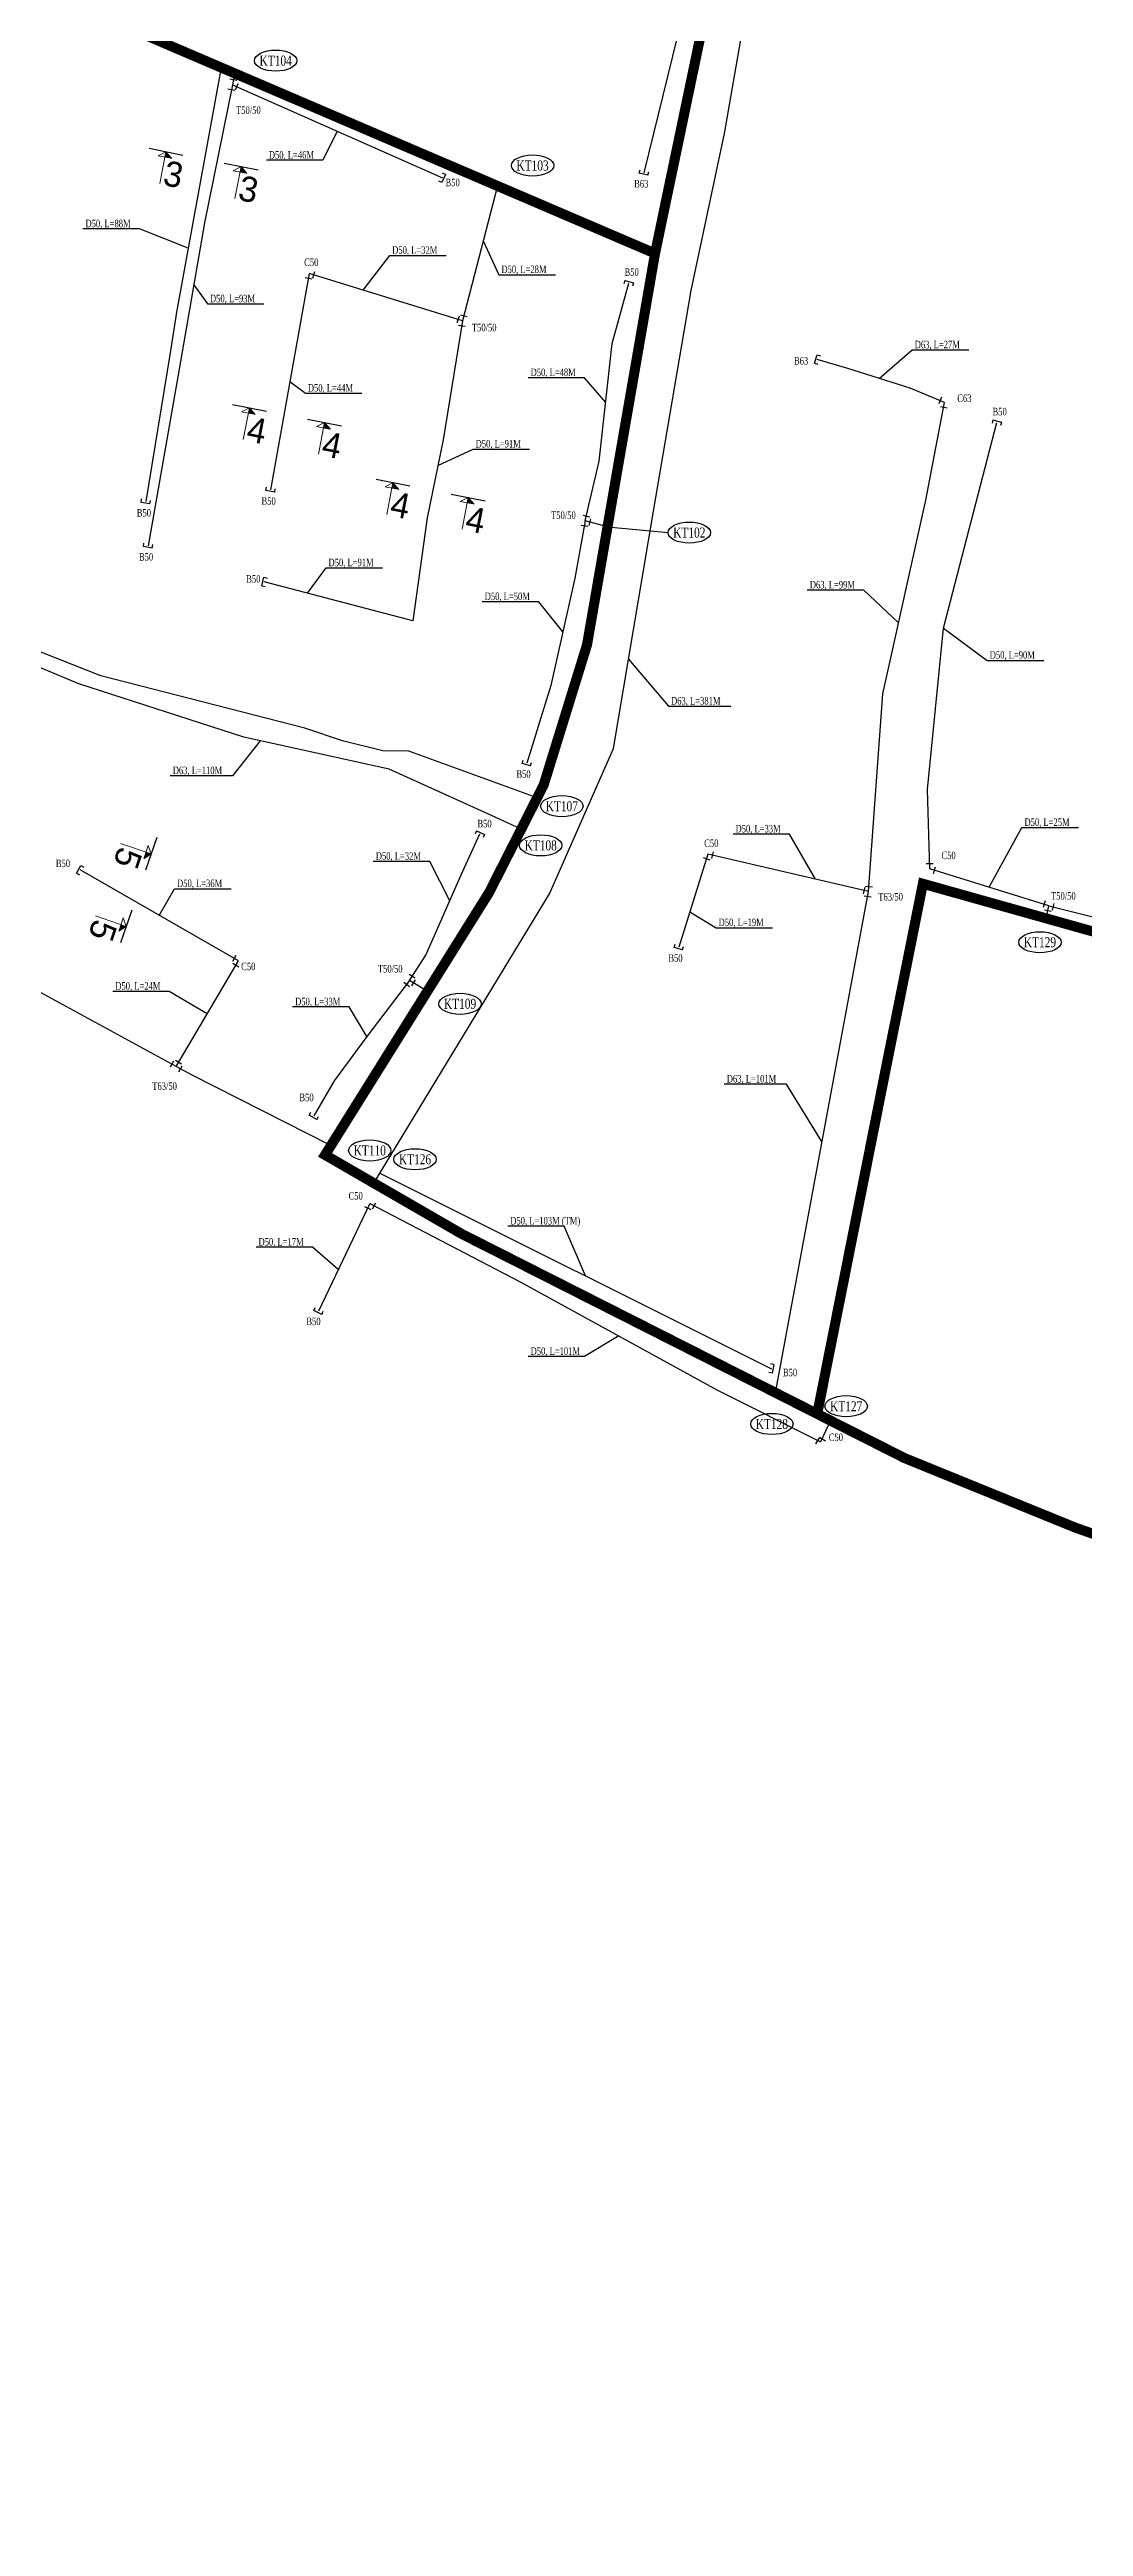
# Model space of a CAD drawing. Extents: x 549410 to 552487, y 2341005 to 2344743.
# Drawn here: x 550296.5 to 550502.3, y 2341345.3 to 2341838.2 of the extents above; entities that cross this region are included whole.
import ezdxf
from ezdxf.enums import TextEntityAlignment as Align

# ---------------------------------------------------------------- set-up
doc = ezdxf.new("R2010")
doc.units = 0
doc.header["$MEASUREMENT"] = 0
doc.linetypes.add('DASHED', pattern=[0.75, 0.5, -0.25])
for name, color, linetype in [('160', 5, 'DASHED'), ('225', 5, 'DASHED'), ('50', 2, 'Continuous'), ('63', 1, 'Continuous'), ('90', 5, 'DASHED'), ('ten dai khoi thuy', 210, 'Continuous'), ('Text D-L', 7, 'Continuous'), ('Text phu kien', 2, 'Continuous')]:
    doc.layers.add(name, color=color, linetype=linetype)
doc.layers.add('MC', color=7, linetype='Continuous', lineweight=13)
doc.styles.add('HH', font='VHHELS.TTF')
doc.styles.add('Text', font='vntimeh.shx', dxfattribs={"width": 0.75, "bigfont": 'vn.shx'})
doc.styles.add('TextNode', font='vntimeh1.shx', dxfattribs={"width": 0.7, "bigfont": 'vn.shx'})

# ---------------------------------------------------------------- blocks, each defined once
blk = doc.blocks.new('bit')
at = {"color": 3, "linetype": 'Continuous'}
for points in [[(-0.3, -0.88), (-0.3, 0.88)], [(-0.3, 0.88), (0.39, 0.88)], [(-0.3, -0.88), (0.39, -0.88)]]:
    blk.add_lwpolyline(points, dxfattribs=at)
blk = doc.blocks.new('pt')
at = {"color": 3, "linetype": 'Continuous'}
blk.add_line((0.96, -0.69), (0.96, 0.69), dxfattribs=at)
blk = doc.blocks.new('Daudai')
at = {"layer": 'ten dai khoi thuy', "color": 3}
blk.add_circle((0, 0), 0.75, dxfattribs=at)
blk = doc.blocks.new('Mc4-4')
at = {"layer": 'MC'}
for points in [[(-6.73, -0.75), (-8.13, 0.34), (-8.12, -0.76)], [(8.52, -0.75), (7.12, 0.34), (7.12, -0.76)]]:
    blk.add_hatch(color=256, dxfattribs=at).paths.add_polyline_path(points)
at = {"layer": '63'}
for points in [[(-11.56, 0.34), (-4.69, 0.34)], [(3.68, 0.34), (10.55, 0.34)]]:
    blk.add_lwpolyline(points, dxfattribs=at)
at = {"layer": 'MC'}
for p, q in [((-8.13, 0.34), (-9.52, -0.76)), ((-8.13, 0.34), (-8.11, -6.1)), ((-8.13, 0.34), (-6.73, -0.75)), ((7.12, 0.34), (5.72, -0.76)), ((7.12, 0.34), (7.13, -6.1)), ((7.12, 0.34), (8.52, -0.75)), ((-9.52, -0.76), (-6.92, -0.75)), ((5.72, -0.76), (8.32, -0.75))]:
    blk.add_line(p, q, dxfattribs=at)
at = {"style": 'HH'}
for p in [(-7.66, -6.28), (7.58, -6.28)]:
    blk.add_text('4', height=5, rotation=0.112, dxfattribs=at).set_placement(p)
blk = doc.blocks.new('Mc5-5')
at = {"layer": 'MC'}
for points in [[(-6.77, -0.84), (-8.17, 0.25), (-8.17, -0.85)], [(8.47, -0.84), (7.07, 0.25), (7.07, -0.85)]]:
    blk.add_hatch(color=256, dxfattribs=at).paths.add_polyline_path(points)
at = {"layer": '63'}
for points in [[(-11.61, 0.25), (-4.74, 0.25)], [(3.64, 0.25), (10.51, 0.25)]]:
    blk.add_lwpolyline(points, dxfattribs=at)
at = {"layer": 'MC'}
for p, q in [((-8.17, 0.25), (-9.57, -0.85)), ((-8.17, 0.25), (-8.16, -6.19)), ((-8.17, 0.25), (-6.77, -0.84)), ((7.07, 0.25), (5.68, -0.85)), ((7.07, 0.25), (7.08, -6.19)), ((7.07, 0.25), (8.47, -0.84)), ((-9.57, -0.85), (-6.96, -0.84)), ((5.68, -0.85), (8.28, -0.84))]:
    blk.add_line(p, q, dxfattribs=at)
at = {"style": 'HH'}
for p in [(-7.71, -6.37), (7.54, -6.37)]:
    blk.add_text('5', height=5, rotation=0.112, dxfattribs=at).set_placement(p)
blk = doc.blocks.new('Mc3-3')
at = {"layer": 'MC'}
for points in [[(-6.69, -0.88), (-8.09, 0.22), (-8.09, -0.88)], [(8.55, -0.88), (7.15, 0.22), (7.15, -0.88)]]:
    blk.add_hatch(color=256, dxfattribs=at).paths.add_polyline_path(points)
at = {"layer": '63'}
for points in [[(-11.53, 0.22), (-4.66, 0.22)], [(3.72, 0.22), (10.59, 0.22)]]:
    blk.add_lwpolyline(points, dxfattribs=at)
at = {"layer": 'MC'}
for p, q in [((-8.09, 0.22), (-9.49, -0.89)), ((-8.09, 0.22), (-8.08, -6.22)), ((-8.09, 0.22), (-6.69, -0.88)), ((7.15, 0.22), (5.76, -0.89)), ((7.15, 0.22), (7.17, -6.22)), ((7.15, 0.22), (8.55, -0.88)), ((-9.49, -0.89), (-6.88, -0.88)), ((5.76, -0.89), (8.36, -0.88))]:
    blk.add_line(p, q, dxfattribs=at)
at = {"style": 'HH'}
for p in [(-7.62, -6.41), (7.62, -6.41)]:
    blk.add_text('3', height=5, rotation=0.112, dxfattribs=at).set_placement(p)

msp = doc.modelspace()

# ---------------------------------------------------------------- linework, layer by layer
at = {"layer": '160', "color": 9, "ltscale": 10, "true_color": 0xafd9aa, "const_width": 2}
msp.add_lwpolyline([(550417, 2341797.6), (550302.28, 2341846.75), (550204.11, 2341887.24), (550094.84, 2341934.56), (549990.74, 2341985.81), (549907.44, 2342027.13), (549855.77, 2342052.81), (549740.43, 2342108.18)], dxfattribs=at)
at = {"layer": '225', "color": 6, "ltscale": 10, "const_width": 2}
msp.add_lwpolyline([(550617.71, 2342998.78), (550603.66, 2342910.97), (550595.31, 2342909.91), (550551.99, 2342633.97), (550526.62, 2342474.66), (550493.14, 2342274.73), (550470.06, 2342150.72), (550444.78, 2342005.74), (550448.98, 2341980.06), (550428.76, 2341853.87), (550417, 2341797.6)], dxfattribs=at)
at = {"layer": '225', "ltscale": 10, "const_width": 2}
msp.add_lwpolyline([(550417, 2341797.6), (550403.46, 2341719.7), (550394.84, 2341691.85), (550384.01, 2341670.5), (550351.34, 2341618.23), (550378.54, 2341602.51), (550466.63, 2341557.92), (550500.69, 2341544.05), (550539.18, 2341530.61), (550643.88, 2341498.67), (550845.6, 2341439.1), (550921.69, 2341415.53), (551048.03, 2341357.22), (551075.78, 2341346.33)], dxfattribs=at)
at = {"layer": '50'}
for points in [[(550330.69, 2341834.58), (550321.76, 2341785.92), (550320.5, 2341777.81), (550315.65, 2341748.22)], [(550332.89, 2341831.18), (550327.37, 2341803.68), (550322.33, 2341774.58), (550316.11, 2341739.44)], [(550333.34, 2341833.45), (550332.89, 2341831.18)], [(550332.89, 2341831.18), (550374.68, 2341812.64)], [(550385.62, 2341811.04), (550378.71, 2341784.2)], [(550348.2, 2341793.64), (550340.5, 2341750.56)], [(550378.71, 2341784.2), (550348.2, 2341793.64)], [(550403.12, 2341744.38), (550405.9, 2341756.24), (550408.47, 2341779.66), (550411.76, 2341791.72)], [(550378.71, 2341784.2), (550374.83, 2341760.51), (550371.69, 2341744.97), (550368.82, 2341724.53), (550339.24, 2341732.27)], [(550471.68, 2341675.18), (550471.21, 2341690.93), (550474.39, 2341723.03), (550485.02, 2341763.96)], [(550403.12, 2341744.38), (550401.06, 2341732.97), (550396.24, 2341711.65), (550391.49, 2341696.17)], [(550407.55, 2341743.23), (550403.12, 2341744.38)], [(550368.15, 2341652.95), (550371.39, 2341657.95), (550378.45, 2341673.94), (550382.15, 2341682.11)], [(550427.53, 2341678.1), (550421.74, 2341659.56)], [(550459.5, 2341670.63), (550427.53, 2341678.1)], [(550334.1, 2341656.85), (550302.59, 2341674.93)], [(550495.33, 2341667.82), (550471.68, 2341675.18)], [(550494.86, 2341665.29), (550495.33, 2341667.82)], [(550495.33, 2341667.82), (550519.83, 2341661.68)], [(550321.7, 2341635.81), (550334.1, 2341656.85)], [(550368.15, 2341652.95), (550359.67, 2341641.78), (550353.14, 2341632.96), (550349.08, 2341625.98)], [(550371.69, 2341650.79), (550368.15, 2341652.95)], [(550360.25, 2341608.56), (550350.01, 2341587.15)], [(550360.25, 2341608.56), (550390.16, 2341592.96), (550429.4, 2341571.45)], [(550451.94, 2341565.36), (550449.95, 2341561.13)]]:
    msp.add_lwpolyline(points, dxfattribs=at)
at = {"layer": '63', "color": 6}
for points in [[(550361.02, 2341612.64), (550396, 2341670.16), (550408.73, 2341699.09), (550416.72, 2341746.3), (550424.17, 2341790.23), (550430.85, 2341821.47), (550457.98, 2341977.31)], [(550431.87, 2341893.77), (550426.96, 2341864.51), (550421.4, 2341840.65), (550414.8, 2341813.66)], [(550474.63, 2341767.97), (550467.8, 2341770.8), (550455.35, 2341774.69), (550449.27, 2341776.5)], [(550393.55, 2341689.3), (550368, 2341698.56), (550362.84, 2341698.63), (550354.78, 2341700.63), (550347.31, 2341703.17), (550306.74, 2341713.56), (550255.63, 2341733.75), (550236.54, 2341742.59), (550213.39, 2341752.58), (550189.92, 2341761.96), (550174.24, 2341769.39), (550167.24, 2341773.21)], [(550459.5, 2341670.63), (550462.33, 2341709.95), (550470.88, 2341748.52), (550474.63, 2341767.97)], [(550321.7, 2341635.81), (550291.1, 2341652.55), (550260.14, 2341669.16), (550239.82, 2341680.57), (550216.77, 2341692.51), (550178.35, 2341720.15), (550147.01, 2341740.44), (550134.14, 2341749.42)], [(550390.38, 2341683.06), (550385.16, 2341685.43), (550364.12, 2341695.01), (550335.19, 2341701.37), (550302.33, 2341711.98), (550287.07, 2341718.36)], [(550440.95, 2341570.92), (550459.5, 2341670.63)], [(550352.52, 2341620.12), (550324.88, 2341634.07), (550321.7, 2341635.81)]]:
    msp.add_lwpolyline(points, dxfattribs=at)
at = {"layer": '63'}
for points in [[(550362.21, 2341614.59), (550440.19, 2341575.7)], [(550429.4, 2341571.45), (550449.95, 2341561.13)]]:
    msp.add_lwpolyline(points, dxfattribs=at)
at = {"layer": '90', "color": 241, "ltscale": 10, "true_color": 0xf7abae, "const_width": 2}
msp.add_lwpolyline([(550449.27, 2341566.71), (550462.55, 2341633.51), (550470.3, 2341672.19), (550602.9, 2341634.94), (550677.88, 2341613.71), (550753.89, 2341593.01)], dxfattribs=at)
at = {"layer": 'ten dai khoi thuy', "color": 3, "linetype": 'ByBlock'}
msp.add_lwpolyline([(550408.3, 2341743.14), (550419.6, 2341742.06)], dxfattribs=at)
for centre in [(550341.51, 2341835.97), (550392.63, 2341815.1), (550423.82, 2341742.06), (550398.45, 2341687.62), (550394.25, 2341679.83), (550493.59, 2341660.55), (550378.2, 2341648.3), (550360.24, 2341619.12), (550369.24, 2341617.36), (550455.04, 2341568.23), (550440.25, 2341564.7)]:
    msp.add_ellipse(centre, major_axis=(-4.22, 0), ratio=0.497929, dxfattribs=at)
at = {"layer": 'Text D-L', "color": 9}
for points in [[(550353.78, 2341821.91), (550350.91, 2341816.13), (550339.66, 2341816.13)], [(550324.09, 2341798.62), (550314.42, 2341802.49), (550303.17, 2341802.49)], [(550358.93, 2341790.32), (550364.2, 2341797.2), (550375.45, 2341797.2)], [(550382.81, 2341800.12), (550385.93, 2341793.37), (550397.18, 2341793.37)], [(550325.23, 2341791.33), (550327.94, 2341787.56), (550339.19, 2341787.56)], [(550461.58, 2341772.75), (550468.17, 2341778.4), (550479.42, 2341778.4)], [(550344.35, 2341772.1), (550347.42, 2341769.77), (550358.67, 2341769.77)], [(550407.19, 2341767.95), (550402.99, 2341772.87), (550391.74, 2341772.87)], [(550373.8, 2341755.41), (550380.8, 2341758.66), (550392.05, 2341758.66)], [(550347.84, 2341730.02), (550351.53, 2341735.04), (550362.78, 2341735.04)], [(550398.65, 2341722.31), (550393.86, 2341728.3), (550382.61, 2341728.3)], [(550465.47, 2341724.1), (550458.55, 2341730.62), (550447.3, 2341730.62)], [(550474.39, 2341723.03), (550483.1, 2341716.63), (550494.35, 2341716.63)], [(550411.74, 2341716.85), (550419.69, 2341707.51), (550432.07, 2341707.51)], [(550338.46, 2341700.65), (550332.91, 2341693.67), (550320.54, 2341693.67)], [(550483.51, 2341671.5), (550490.01, 2341683.37), (550501.26, 2341683.37)], [(550448.95, 2341673.09), (550443.77, 2341682.07), (550432.52, 2341682.07)], [(550376.18, 2341668.8), (550372.19, 2341676.63), (550360.94, 2341676.63)], [(550318.34, 2341665.89), (550321.39, 2341671.2), (550332.64, 2341671.2)], [(550423.94, 2341666.6), (550429.15, 2341663.43), (550440.4, 2341663.43)], [(550327.9, 2341646.33), (550320.35, 2341650.78), (550309.1, 2341650.78)], [(550359.67, 2341641.78), (550356.14, 2341647.68), (550344.89, 2341647.68)], [(550450.23, 2341620.77), (550443.15, 2341632.31), (550430.78, 2341632.31)], [(550403.17, 2341594.17), (550398.94, 2341604.06), (550387.69, 2341604.06)], [(550353.96, 2341595.42), (550348.85, 2341599.87), (550337.6, 2341599.87)], [(550409.78, 2341582.21), (550402.99, 2341578.12), (550391.74, 2341578.12)]]:
    msp.add_lwpolyline(points, dxfattribs=at)

# ---------------------------------------------------------------- block references
at = {"layer": '50'}
for name, p, rotation in [('pt', (550332.89, 2341831.18), 258.6523018093108), ('pt', (550332.89, 2341831.18), 78.65245384375913), ('pt', (550332.89, 2341831.18), 336.0694301077594), ('bit', (550374.68, 2341812.64), 156.0695821428974), ('bit', (550414.8, 2341813.66), 76.25176162924768), ('pt', (550348.2, 2341793.64), 259.8731881641133), ('pt', (550348.2, 2341793.64), 342.7995943355333), ('bit', (550411.76, 2341791.72), 254.7526090329943), ('pt', (550378.71, 2341784.2), 162.7997463999419), ('pt', (550378.71, 2341784.2), 260.6810864461902), ('pt', (550378.71, 2341784.2), 75.56522812026759), ('bit', (550449.27, 2341776.5), 343.4856964122906), ('pt', (550474.63, 2341767.97), 157.493550414106), ('pt', (550474.63, 2341767.97), 259.1001822127652), ('bit', (550485.02, 2341763.96), 255.4442048770668), ('bit', (550315.65, 2341748.22), 80.70640461958538), ('bit', (550340.5, 2341750.56), 79.8733401992317), ('pt', (550403.12, 2341744.38), 259.7452289228939), ('pt', (550403.12, 2341744.38), 76.81946201298244), ('pt', (550403.12, 2341744.38), 345.4424764397712), ('bit', (550316.11, 2341739.44), 79.96597154025496), ('bit', (550339.24, 2341732.27), 345.3370385408336), ('bit', (550391.49, 2341696.17), 72.91841193787313), ('bit', (550382.15, 2341682.11), 245.6477829063537), ('pt', (550427.53, 2341678.1), 252.662505633626), ('pt', (550427.53, 2341678.1), 346.8361087384649), ('bit', (550302.59, 2341674.93), 330.1630829832101), ('pt', (550471.68, 2341675.18), 91.70779202015302), ('pt', (550471.68, 2341675.18), 342.713673510036), ('pt', (550459.5, 2341670.63), 166.8362607757285), ('pt', (550459.5, 2341670.63), 259.464047405342), ('pt', (550459.5, 2341670.63), 85.87643007669895), ('pt', (550495.33, 2341667.82), 162.7138255664312), ('pt', (550495.33, 2341667.82), 345.9375379941264), ('pt', (550495.33, 2341667.82), 259.4436608136771), ('pt', (550334.1, 2341656.85), 150.1632350167868), ('bit', (550421.74, 2341659.56), 72.66265768116966), ('pt', (550334.1, 2341656.85), 239.4846755457405), ('pt', (550368.15, 2341652.95), 57.15870912570188), ('pt', (550368.15, 2341652.95), 328.7019308789921), ('pt', (550368.15, 2341652.95), 232.7660846478718), ('pt', (550321.7, 2341635.81), 151.3152041840509), ('pt', (550321.7, 2341635.81), 59.48482759708158), ('pt', (550321.7, 2341635.81), 331.3150521455029), ('bit', (550349.08, 2341625.98), 59.80180743651575), ('pt', (550360.25, 2341608.56), 332.4646020251874), ('pt', (550360.25, 2341608.56), 244.4420822115931), ('bit', (550350.01, 2341587.15), 64.44223423502454), ('bit', (550440.19, 2341575.7), 169.1023549152035), ('pt', (550450.1, 2341560.84), 147.2758086123753), ('pt', (550450.84, 2341562.52), 237.4426332440452)]:
    msp.add_blockref(name, p, dxfattribs=dict(at, rotation=rotation))
at = {"layer": '63'}
for name, p, rotation in [('Mc3-3', (550327.58, 2341816.06), 348.7672499085454), ('Mc4-4', (550344.2, 2341765), 348.9093657684113), ('Mc4-4', (550372.77, 2341750.1), 348.9093657684113), ('Mc5-5', (550313.84, 2341670.47), 250.9270860007445)]:
    msp.add_blockref(name, p, dxfattribs=dict(at, rotation=rotation))
at = {"layer": 'ten dai khoi thuy'}
for p in [(550330.69, 2341834.58), (550333.34, 2341833.45), (550385.62, 2341811.04), (550407.55, 2341743.23), (550393.55, 2341689.3), (550390.38, 2341683.06), (550494.86, 2341665.29), (550371.69, 2341650.79), (550352.52, 2341620.12), (550361.02, 2341612.64), (550440.94, 2341570.89), (550451.92, 2341565.33)]:
    msp.add_blockref('Daudai', p, dxfattribs=at)

# ---------------------------------------------------------------- texts
at = {"layer": 'ten dai khoi thuy', "color": 2, "style": 'TextNode', "width": 0.75}
for s, p in [('KT104', (550341.51, 2341835.97)), ('KT103', (550392.63, 2341815.1)), ('kt102', (550423.82, 2341742.06)), ('KT107', (550398.45, 2341687.62)), ('KT108', (550394.25, 2341679.83)), ('KT129', (550493.59, 2341660.55)), ('KT109', (550378.2, 2341648.3)), ('KT110', (550360.24, 2341619.12)), ('KT126', (550369.24, 2341617.36)), ('KT127', (550455.04, 2341568.23)), ('KT128', (550440.25, 2341564.7))]:
    msp.add_text(s, height=2, dxfattribs=at).set_placement(p, align=Align.MIDDLE)
at = {"layer": 'Text D-L', "color": 4, "style": 'Text', "width": 0.75}
for s, p in [('D50, L=46m', (550340.16, 2341816.01)), ('D50, L=88m', (550303.67, 2341802.37)), ('D50, L=32m', (550364.7, 2341797.08)), ('D50, L=28m', (550386.43, 2341793.25)), ('D50, L=93m', (550328.44, 2341787.44)), ('D63, L=27m', (550468.67, 2341778.28)), ('D50, L=44m', (550347.92, 2341769.65)), ('D50, L=48m', (550392.24, 2341772.75)), ('D50, L=91m', (550381.3, 2341758.54)), ('D50, L=91m', (550352.03, 2341734.92)), ('D63, L=99m', (550447.8, 2341730.5)), ('D50, L=50m', (550383.11, 2341728.18)), ('D50, L=90m', (550483.6, 2341716.51)), ('D63, L=381m', (550420.19, 2341707.39)), ('D63, L=110m', (550321.04, 2341693.55)), ('D50, L=33m', (550433.02, 2341681.95)), ('D50, L=25m', (550490.51, 2341683.25)), ('D50, L=32m', (550361.44, 2341676.51)), ('D50, L=36m', (550321.89, 2341671.08)), ('D50, L=19m', (550429.65, 2341663.31)), ('D50, L=24m', (550309.6, 2341650.66)), ('D50, L=33m', (550345.39, 2341647.56)), ('D63, L=101m', (550431.28, 2341632.19))]:
    msp.add_text(s, height=1.5, dxfattribs=at).set_placement(p, align=Align.BOTTOM_LEFT)
at = {"layer": 'Text D-L', "color": 1, "style": 'Text', "width": 0.75}
for s, p in [('D50, L=103m (TM)', (550388.19, 2341603.94)), ('D50, L=17m', (550338.1, 2341599.75)), ('D50, L=101m', (550392.24, 2341578))]:
    msp.add_text(s, height=1.5, dxfattribs=at).set_placement(p, align=Align.BOTTOM_LEFT)
at = {"layer": 'Text phu kien', "color": 4, "style": 'Text', "width": 0.75}
for s, p in [('T50/50', (550336.08, 2341826.12)), ('B50', (550376.73, 2341811.73)), ('B63', (550414.26, 2341811.48)), ('C50', (550348.59, 2341795.86)), ('B50', (550412.35, 2341793.89)), ('T50/50', (550383.01, 2341782.87)), ('B63', (550446.06, 2341776.25)), ('C63', (550478.56, 2341768.8)), ('B50', (550485.58, 2341766.14)), ('B50', (550315.29, 2341746)), ('B50', (550340.11, 2341748.34)), ('T50/50', (550398.77, 2341745.51)), ('B50', (550315.72, 2341737.23)), ('B50', (550337.07, 2341732.84)), ('B50', (550390.83, 2341694.02)), ('B50', (550383.07, 2341684.16)), ('C50', (550428.2, 2341680.25)), ('C50', (550475.41, 2341677.84)), ('B50', (550299.19, 2341676.25)), ('T63/50', (550463.88, 2341669.6)), ('T50/50', (550498.25, 2341669.77)), ('B50', (550421.07, 2341657.41)), ('C50', (550336.06, 2341655.74)), ('T50/50', (550364.31, 2341655.28)), ('T63/50', (550319.41, 2341631.93)), ('B50', (550347.65, 2341629.67)), ('C50', (550357.44, 2341610.1)), ('B50', (550349.04, 2341585.12)), ('B50', (550443.86, 2341574.95)), ('C50', (550452.99, 2341562.05))]:
    msp.add_text(s, height=1.5, dxfattribs=at).set_placement(p, align=Align.MIDDLE_CENTER)

doc.saveas('drawing.dxf')
